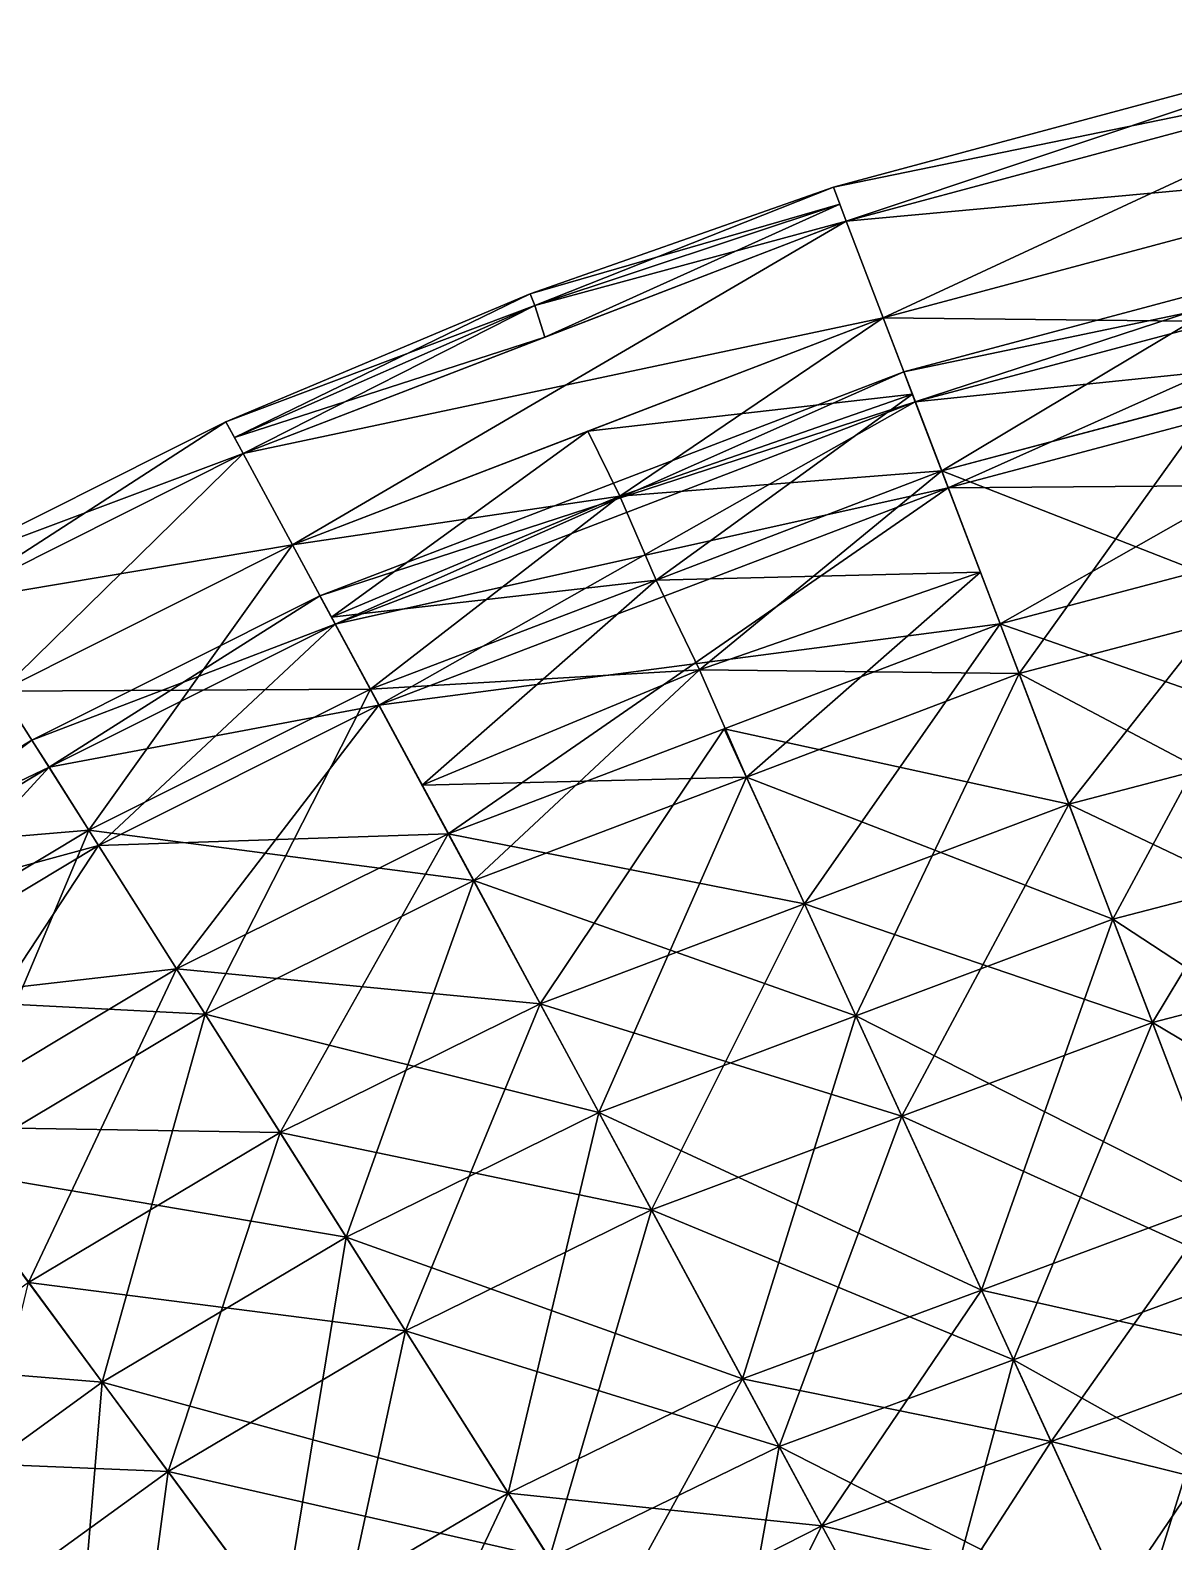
# Model space of a CAD drawing. Extents: x -3.6 to 16, y -16 to 3.6.
# Drawn here: x 0.928 to 3.23, y 0.225 to 3.268 of the extents above; entities that cross this region are included whole.
import ezdxf

# ---------------------------------------------------------------- set-up
doc = ezdxf.new("R2010")
doc.units = 0

msp = doc.modelspace()

# ---------------------------------------------------------------- linework, layer by layer
at = {"layer": 'PipeA_Bend900', "color": 1}
for points in [[(3.7223, 3.2681), (2.5447, 2.9518), (3.7401, 3.1976, 0.7255)], [(2.5447, 2.9518), (3.7223, 3.2681), (2.5707, 2.8839, -0.7255)], [(3.7401, 3.1976, -0.7255), (2.5707, 2.8839, -0.7255), (3.7223, 3.2681)], [(2.5707, 2.8839, 0.7255), (3.7401, 3.1976, 0.7255), (2.5447, 2.9518)], [(3.7401, 3.1976, 0.7255), (2.5707, 2.8839, 0.7255), (3.7913, 2.9955, 1.4012)], [(2.5707, 2.8839, -0.7255), (3.7401, 3.1976, -0.7255), (2.6451, 2.6891, -1.4012)], [(3.7913, 2.9955, -1.4012), (2.6451, 2.6891, -1.4012), (3.7401, 3.1976, -0.7255)], [(2.6451, 2.6891, 1.4012), (3.7913, 2.9955, 1.4012), (2.5707, 2.8839, 0.7255)], [(3.7913, 2.9955, 1.4012), (2.6451, 2.6891, 1.4012), (3.8722, 2.6758, 2.0127)], [(2.6451, 2.6891, -1.4012), (3.7913, 2.9955, -1.4012), (2.7628, 2.381, -2.0127)], [(3.8722, 2.6758, -2.0127), (2.7628, 2.381, -2.0127), (3.7913, 2.9955, -1.4012)], [(2.5447, 2.9518), (1.934, 2.7373), (2.5577, 2.9179, 0.3628)], [(1.934, 2.7373), (2.5447, 2.9518), (1.9434, 2.7138, -0.3667)], [(2.5577, 2.9179, -0.3627), (1.9434, 2.7138, -0.3667), (2.5447, 2.9518)], [(1.9434, 2.7138, 0.3667), (2.5577, 2.9179, 0.3628), (1.934, 2.7373)], [(2.5577, 2.9179, 0.3628), (1.9434, 2.7138, 0.3667), (2.5707, 2.8839, 0.7255)], [(1.9434, 2.7138, -0.3667), (2.5577, 2.9179, -0.3627), (1.9635, 2.6499, -0.7255)], [(2.5707, 2.8839, -0.7255), (1.9635, 2.6499, -0.7255), (2.5577, 2.9179, -0.3627)], [(2.5707, 2.8839, 0.7255), (1.3562, 2.4159, 0.7255), (2.6451, 2.6891, 1.4012)], [(1.3562, 2.4159, -0.7255), (2.5707, 2.8839, -0.7255), (1.4555, 2.2321, -1.4012)], [(2.6451, 2.6891, -1.4012), (1.4555, 2.2321, -1.4012), (2.5707, 2.8839, -0.7255)], [(1.9635, 2.6499, 0.7255), (2.5707, 2.8839, 0.7255), (1.9434, 2.7138, 0.3667)], [(3.8198, 2.8828), (2.6866, 2.5805), (3.8356, 2.8201, -0.6449)], [(2.6866, 2.5805), (3.8198, 2.8828), (2.7097, 2.5201, 0.6449)], [(3.8356, 2.8201, 0.6449), (2.7097, 2.5201, 0.6449), (3.8198, 2.8828)], [(2.7097, 2.5201, -0.6449), (3.8356, 2.8201, -0.6449), (2.6866, 2.5805)], [(3.8356, 2.8201, -0.6449), (2.7097, 2.5201, -0.6449), (3.8811, 2.6405, -1.2455)], [(2.7097, 2.5201, 0.6449), (3.8356, 2.8201, 0.6449), (2.7758, 2.347, 1.2455)], [(3.8811, 2.6405, 1.2455), (2.7758, 2.347, 1.2455), (3.8356, 2.8201, 0.6449)], [(1.934, 2.7373), (1.3216, 2.48), (1.9434, 2.7138, 0.3667)], [(1.3216, 2.48), (1.934, 2.7373), (1.3389, 2.448, -0.3627)], [(1.3389, 2.448, 0.3628), (1.9434, 2.7138, 0.3667), (1.3216, 2.48)], [(1.9434, 2.7138, -0.3667), (1.3389, 2.448, -0.3627), (1.934, 2.7373)], [(1.9434, 2.7138, 0.3667), (1.3389, 2.448, 0.3628), (1.9635, 2.6499, 0.7255)], [(1.3389, 2.448, -0.3627), (1.9434, 2.7138, -0.3667), (1.3562, 2.4159, -0.7255)], [(1.9635, 2.6499, -0.7255), (1.3562, 2.4159, -0.7255), (1.9434, 2.7138, -0.3667)], [(1.4555, 2.2321, 1.4012), (2.6451, 2.6891, 1.4012), (1.3562, 2.4159, 0.7255)], [(2.6451, 2.6891, 1.4012), (2.0503, 2.4606, 1.4012), (2.704, 2.5351, 1.707)], [(2.0503, 2.4606, -1.4012), (2.6451, 2.6891, -1.4012), (2.1147, 2.33, -1.7136)], [(2.704, 2.5351, -1.7069), (2.1147, 2.33, -1.7136), (2.6451, 2.6891, -1.4012)], [(2.7628, 2.381, 2.0127), (3.8722, 2.6758, 2.0127), (2.6451, 2.6891, 1.4012)], [(1.3562, 2.4159, 0.7255), (1.9635, 2.6499, 0.7255), (1.3389, 2.448, 0.3628)], [(2.7758, 2.347, -1.2455), (3.8811, 2.6405, -1.2455), (2.7097, 2.5201, -0.6449)], [(3.8811, 2.6405, -1.2455), (2.7758, 2.347, -1.2455), (3.953, 2.3563, -1.789)], [(2.7758, 2.347, 1.2455), (3.8811, 2.6405, 1.2455), (2.8805, 2.073, 1.7891)], [(3.953, 2.3563, 1.7891), (2.8805, 2.073, 1.7891), (3.8811, 2.6405, 1.2455)], [(2.6866, 2.5805), (1.5109, 2.1295), (2.7097, 2.5201, -0.6449)], [(1.5109, 2.1295), (2.6866, 2.5805), (1.5416, 2.0725, 0.6449)], [(2.7097, 2.5201, 0.6449), (1.5416, 2.0725, 0.6449), (2.6866, 2.5805)], [(2.1147, 2.33, 1.7137), (2.704, 2.5351, 1.707), (2.0503, 2.4606, 1.4012)], [(2.704, 2.5351, 1.707), (2.1147, 2.33, 1.7137), (2.7628, 2.381, 2.0127)], [(2.1147, 2.33, -1.7136), (2.704, 2.5351, -1.7069), (2.1877, 2.1611, -2.0127)], [(2.7628, 2.381, -2.0127), (2.1877, 2.1611, -2.0127), (2.704, 2.5351, -1.7069)], [(3.3175, 2.5284, 2.0127), (2.7628, 2.381, 2.0127), (3.449, 2.1126, 2.5455)], [(2.7628, 2.381, -2.0127), (3.3175, 2.5284, -2.0127), (2.9187, 1.9728, -2.5454)], [(3.449, 2.1126, -2.5454), (2.9187, 1.9728, -2.5454), (3.3175, 2.5284, -2.0127)], [(1.5416, 2.0725, -0.6449), (2.7097, 2.5201, -0.6449), (1.5109, 2.1295)], [(2.7097, 2.5201, -0.6449), (1.5416, 2.0725, -0.6449), (2.7758, 2.347, -1.2455)], [(1.5416, 2.0725, 0.6449), (2.7097, 2.5201, 0.6449), (1.6298, 1.9091, 1.2455)], [(2.7758, 2.347, 1.2455), (1.6298, 1.9091, 1.2455), (2.7097, 2.5201, 0.6449)], [(1.3216, 2.48), (0.7176, 2.176), (1.3562, 2.4159, 0.7255)], [(0.7176, 2.176), (1.3216, 2.48), (0.7566, 2.1144, -0.7255)], [(1.3562, 2.4159, -0.7255), (0.7566, 2.1144, -0.7255), (1.3216, 2.48)], [(2.0503, 2.4606, 1.4012), (1.4555, 2.2321, 1.4012), (2.1147, 2.33, 1.7137)], [(1.4555, 2.2321, -1.4012), (2.0503, 2.4606, -1.4012), (1.534, 2.0866, -1.7069)], [(2.1147, 2.33, -1.7136), (1.534, 2.0866, -1.7069), (2.0503, 2.4606, -1.4012)], [(0.7566, 2.1144, 0.7255), (1.3562, 2.4159, 0.7255), (0.7176, 2.176)], [(1.3562, 2.4159, 0.7255), (0.7566, 2.1144, 0.7255), (1.4555, 2.2321, 1.4012)], [(0.7566, 2.1144, -0.7255), (1.3562, 2.4159, -0.7255), (0.8685, 1.9376, -1.4012)], [(1.4555, 2.2321, -1.4012), (0.8685, 1.9376, -1.4012), (1.3562, 2.4159, -0.7255)], [(2.1877, 2.1611, 2.0127), (2.7628, 2.381, 2.0127), (2.1147, 2.33, 1.7137)], [(2.7628, 2.381, 2.0127), (2.1877, 2.1611, 2.0127), (2.8408, 2.1769, 2.2791)], [(2.1877, 2.1611, -2.0127), (2.7628, 2.381, -2.0127), (2.2749, 1.9805, -2.2871)], [(2.8408, 2.1769, -2.2791), (2.2749, 1.9805, -2.2871), (2.7628, 2.381, -2.0127)], [(2.9187, 1.9728, 2.5455), (3.449, 2.1126, 2.5455), (2.7628, 2.381, 2.0127)], [(1.6298, 1.9091, -1.2455), (2.7758, 2.347, -1.2455), (1.5416, 2.0725, -0.6449)], [(2.7758, 2.347, -1.2455), (1.6298, 1.9091, -1.2455), (2.8805, 2.073, -1.789)], [(1.6298, 1.9091, 1.2455), (2.7758, 2.347, 1.2455), (1.7694, 1.6505, 1.7891)], [(2.8805, 2.073, 1.7891), (1.7694, 1.6505, 1.7891), (2.7758, 2.347, 1.2455)], [(2.8805, 2.073, -1.789), (3.953, 2.3563, -1.789), (2.7758, 2.347, -1.2455)], [(1.534, 2.0866, 1.707), (2.1147, 2.33, 1.7137), (1.4555, 2.2321, 1.4012)], [(2.1147, 2.33, 1.7137), (1.534, 2.0866, 1.707), (2.1877, 2.1611, 2.0127)], [(1.534, 2.0866, -1.7069), (2.1147, 2.33, -1.7136), (1.6125, 1.9412, -2.0127)], [(2.1877, 2.1611, -2.0127), (1.6125, 1.9412, -2.0127), (2.1147, 2.33, -1.7136)], [(0.8685, 1.9376, 1.4012), (1.4555, 2.2321, 1.4012), (0.7566, 2.1144, 0.7255)], [(1.4555, 2.2321, 1.4012), (0.8685, 1.9376, 1.4012), (1.6125, 1.9412, 2.0127)], [(0.8685, 1.9376, -1.4012), (1.4555, 2.2321, -1.4012), (1.0454, 1.6578, -2.0127)], [(1.6125, 1.9412, -2.0127), (1.0454, 1.6578, -2.0127), (1.4555, 2.2321, -1.4012)], [(3.4167, 2.2146, -1.789), (2.8805, 2.073, -1.789), (3.5337, 1.845, -2.2626)], [(2.8805, 2.073, 1.7891), (3.4167, 2.2146, 1.7891), (3.0191, 1.7102, 2.2627)], [(3.5337, 1.845, 2.2627), (3.0191, 1.7102, 2.2627), (3.4167, 2.2146, 1.7891)], [(1.6125, 1.9412, 2.0127), (2.1877, 2.1611, 2.0127), (1.534, 2.0866, 1.707)], [(2.1877, 2.1611, 2.0127), (1.6125, 1.9412, 2.0127), (2.2749, 1.9805, 2.2872)], [(1.6125, 1.9412, -2.0127), (2.1877, 2.1611, -2.0127), (1.7165, 1.7485, -2.2791)], [(2.2749, 1.9805, -2.2871), (1.7165, 1.7485, -2.2791), (2.1877, 2.1611, -2.0127)], [(2.2749, 1.9805, 2.2872), (2.8408, 2.1769, 2.2791), (2.1877, 2.1611, 2.0127)], [(2.8408, 2.1769, 2.2791), (2.2749, 1.9805, 2.2872), (2.9187, 1.9728, 2.5455)], [(2.2749, 1.9805, -2.2871), (2.8408, 2.1769, -2.2791), (2.3696, 1.7644, -2.5454)], [(2.9187, 1.9728, -2.5454), (2.3696, 1.7644, -2.5454), (2.8408, 2.1769, -2.2791)], [(1.5109, 2.1295), (0.9309, 1.8389), (1.5416, 2.0725, -0.6449)], [(0.9309, 1.8389), (1.5109, 2.1295), (0.9655, 1.7841, 0.6449)], [(1.5416, 2.0725, 0.6449), (0.9655, 1.7841, 0.6449), (1.5109, 2.1295)], [(3.449, 2.1126, 2.5455), (2.9187, 1.9728, 2.5455), (3.6085, 1.6086, 2.9851)], [(2.9187, 1.9728, -2.5454), (3.449, 2.1126, -2.5454), (3.1077, 1.4782, -2.985)], [(3.6085, 1.6086, -2.985), (3.1077, 1.4782, -2.985), (3.449, 2.1126, -2.5454)], [(0.9655, 1.7841, -0.6449), (1.5416, 2.0725, -0.6449), (0.9309, 1.8389)], [(1.5416, 2.0725, -0.6449), (0.9655, 1.7841, -0.6449), (1.6298, 1.9091, -1.2455)], [(0.9655, 1.7841, 0.6449), (1.5416, 2.0725, 0.6449), (1.065, 1.627, 1.2455)], [(1.6298, 1.9091, 1.2455), (1.065, 1.627, 1.2455), (1.5416, 2.0725, 0.6449)], [(1.7694, 1.6505, -1.789), (2.8805, 2.073, -1.789), (1.6298, 1.9091, -1.2455)], [(2.8805, 2.073, -1.789), (2.3249, 1.8618, -1.789), (3.0191, 1.7102, -2.2626)], [(2.3249, 1.8618, 1.7891), (2.8805, 2.073, 1.7891), (2.4867, 1.5091, 2.2627)], [(3.0191, 1.7102, 2.2627), (2.4867, 1.5091, 2.2627), (2.8805, 2.073, 1.7891)], [(3.0191, 1.7102, -2.2626), (3.5337, 1.845, -2.2626), (2.8805, 2.073, -1.789)], [(1.7165, 1.7485, 2.2791), (2.2749, 1.9805, 2.2872), (1.6125, 1.9412, 2.0127)], [(2.2749, 1.9805, 2.2872), (1.7165, 1.7485, 2.2791), (2.3696, 1.7644, 2.5455)], [(1.7165, 1.7485, -2.2791), (2.2749, 1.9805, -2.2871), (1.8205, 1.5559, -2.5454)], [(2.3696, 1.7644, -2.5454), (1.8205, 1.5559, -2.5454), (2.2749, 1.9805, -2.2871)], [(2.3696, 1.7644, 2.5455), (2.9187, 1.9728, 2.5455), (2.2749, 1.9805, 2.2872)], [(2.9187, 1.9728, 2.5455), (2.3696, 1.7644, 2.5455), (3.1077, 1.4782, 2.9851)], [(2.3696, 1.7644, -2.5454), (2.9187, 1.9728, -2.5454), (2.5901, 1.2836, -2.985)], [(3.1077, 1.4782, -2.985), (2.5901, 1.2836, -2.985), (2.9187, 1.9728, -2.5454)], [(3.1077, 1.4782, 2.9851), (3.6085, 1.6086, 2.9851), (2.9187, 1.9728, 2.5455)], [(0.8685, 1.9376, 1.4012), (0.2995, 1.5942, 1.4012), (1.0454, 1.6578, 2.0127)], [(1.0454, 1.6578, -2.0127), (0.4962, 1.3274, -2.0127), (0.8685, 1.9376, -1.4012)], [(1.0454, 1.6578, 2.0127), (1.6125, 1.9412, 2.0127), (0.8685, 1.9376, 1.4012)], [(1.6125, 1.9412, 2.0127), (1.0454, 1.6578, 2.0127), (1.8205, 1.5559, 2.5455)], [(1.0454, 1.6578, -2.0127), (1.6125, 1.9412, -2.0127), (1.2798, 1.2873, -2.5454)], [(1.8205, 1.5559, -2.5454), (1.2798, 1.2873, -2.5454), (1.6125, 1.9412, -2.0127)], [(1.065, 1.627, -1.2455), (1.6298, 1.9091, -1.2455), (0.9655, 1.7841, -0.6449)], [(1.6298, 1.9091, -1.2455), (1.065, 1.627, -1.2455), (1.7694, 1.6505, -1.789)], [(1.065, 1.627, 1.2455), (1.6298, 1.9091, 1.2455), (1.2223, 1.3783, 1.7891)], [(1.7694, 1.6505, 1.7891), (1.2223, 1.3783, 1.7891), (1.6298, 1.9091, 1.2455)], [(2.3249, 1.8618, -1.789), (1.7694, 1.6505, -1.789), (2.4867, 1.5091, -2.2626)], [(1.7694, 1.6505, 1.7891), (2.3249, 1.8618, 1.7891), (1.9543, 1.308, 2.2627)], [(2.4867, 1.5091, 2.2627), (1.9543, 1.308, 2.2627), (2.3249, 1.8618, 1.7891)], [(2.4867, 1.5091, -2.2626), (3.0191, 1.7102, -2.2626), (2.3249, 1.8618, -1.789)], [(0.9309, 1.8389), (0.3689, 1.5001), (0.9655, 1.7841, -0.6449)], [(0.3689, 1.5001), (0.9309, 1.8389), (0.4074, 1.4478, 0.6449)], [(0.9655, 1.7841, 0.6449), (0.4074, 1.4478, 0.6449), (0.9309, 1.8389)], [(3.5337, 1.845, -2.2626), (3.0191, 1.7102, -2.2626), (3.6754, 1.397, -2.6534)], [(3.0191, 1.7102, 2.2627), (3.5337, 1.845, 2.2627), (3.1871, 1.2705, 2.6534)], [(3.6754, 1.397, 2.6534), (3.1871, 1.2705, 2.6534), (3.5337, 1.845, 2.2627)], [(0.4074, 1.4478, -0.6449), (0.9655, 1.7841, -0.6449), (0.3689, 1.5001)], [(0.9655, 1.7841, -0.6449), (0.4074, 1.4478, -0.6449), (1.065, 1.627, -1.2455)], [(0.4074, 1.4478, 0.6449), (0.9655, 1.7841, 0.6449), (0.5179, 1.2979, 1.2455)], [(1.065, 1.627, 1.2455), (0.5179, 1.2979, 1.2455), (0.9655, 1.7841, 0.6449)], [(1.8205, 1.5559, 2.5455), (2.3696, 1.7644, 2.5455), (1.7165, 1.7485, 2.2791)], [(2.3696, 1.7644, 2.5455), (1.8205, 1.5559, 2.5455), (2.5901, 1.2836, 2.9851)], [(1.8205, 1.5559, -2.5454), (2.3696, 1.7644, -2.5454), (2.0725, 1.089, -2.985)], [(2.5901, 1.2836, -2.985), (2.0725, 1.089, -2.985), (2.3696, 1.7644, -2.5454)], [(2.5901, 1.2836, 2.9851), (3.1077, 1.4782, 2.9851), (2.3696, 1.7644, 2.5455)], [(3.0191, 1.7102, -2.2626), (2.4867, 1.5091, -2.2626), (3.1871, 1.2705, -2.6534)], [(2.4867, 1.5091, 2.2627), (3.0191, 1.7102, 2.2627), (2.6827, 1.0817, 2.6534)], [(3.1871, 1.2705, 2.6534), (2.6827, 1.0817, 2.6534), (3.0191, 1.7102, 2.2627)], [(3.1871, 1.2705, -2.6534), (3.6754, 1.397, -2.6534), (3.0191, 1.7102, -2.2626)], [(0.4962, 1.3274, 2.0127), (1.0454, 1.6578, 2.0127), (0.2995, 1.5942, 1.4012)], [(1.0454, 1.6578, 2.0127), (0.4962, 1.3274, 2.0127), (1.2798, 1.2873, 2.5455)], [(0.4962, 1.3274, -2.0127), (1.0454, 1.6578, -2.0127), (0.7568, 0.9741, -2.5454)], [(1.2798, 1.2873, -2.5454), (0.7568, 0.9741, -2.5454), (1.0454, 1.6578, -2.0127)], [(1.2798, 1.2873, 2.5455), (1.8205, 1.5559, 2.5455), (1.0454, 1.6578, 2.0127)], [(1.2223, 1.3783, -1.789), (1.7694, 1.6505, -1.789), (1.065, 1.627, -1.2455)], [(1.7694, 1.6505, -1.789), (1.2223, 1.3783, -1.789), (1.9543, 1.308, -2.2626)], [(1.2223, 1.3783, 1.7891), (1.7694, 1.6505, 1.7891), (1.4306, 1.0489, 2.2627)], [(1.9543, 1.308, 2.2627), (1.4306, 1.0489, 2.2627), (1.7694, 1.6505, 1.7891)], [(1.9543, 1.308, -2.2626), (2.4867, 1.5091, -2.2626), (1.7694, 1.6505, -1.789)], [(0.5179, 1.2979, -1.2455), (1.065, 1.627, -1.2455), (0.4074, 1.4478, -0.6449)], [(1.065, 1.627, -1.2455), (0.5179, 1.2979, -1.2455), (1.2223, 1.3783, -1.789)], [(0.5179, 1.2979, 1.2455), (1.065, 1.627, 1.2455), (0.6928, 1.0608, 1.7891)], [(1.2223, 1.3783, 1.7891), (0.6928, 1.0608, 1.7891), (1.065, 1.627, 1.2455)], [(3.6085, 1.6086, 2.9851), (3.1077, 1.4782, 2.9851), (3.7914, 1.0302, 3.317)], [(3.1077, 1.4782, -2.985), (3.6085, 1.6086, -2.985), (3.3246, 0.9104, -3.3169)], [(1.8205, 1.5559, 2.5455), (1.2798, 1.2873, 2.5455), (2.0725, 1.089, 2.9851)], [(1.2798, 1.2873, -2.5454), (1.8205, 1.5559, -2.5454), (1.5638, 0.8383, -2.985)], [(2.0725, 1.089, -2.985), (1.5638, 0.8383, -2.985), (1.8205, 1.5559, -2.5454)], [(2.0725, 1.089, 2.9851), (2.5901, 1.2836, 2.9851), (1.8205, 1.5559, 2.5455)], [(2.4867, 1.5091, -2.2626), (1.9543, 1.308, -2.2626), (2.6827, 1.0817, -2.6534)], [(1.9543, 1.308, 2.2627), (2.4867, 1.5091, 2.2627), (2.1784, 0.893, 2.6534)], [(2.6827, 1.0817, 2.6534), (2.1784, 0.893, 2.6534), (2.4867, 1.5091, 2.2627)], [(2.6827, 1.0817, -2.6534), (3.1871, 1.2705, -2.6534), (2.4867, 1.5091, -2.2626)], [(3.1077, 1.4782, 2.9851), (2.5901, 1.2836, 2.9851), (3.3246, 0.9104, 3.317)], [(2.5901, 1.2836, -2.985), (3.1077, 1.4782, -2.985), (2.8432, 0.7317, -3.3169)], [(3.3246, 0.9104, -3.3169), (2.8432, 0.7317, -3.3169), (3.1077, 1.4782, -2.985)], [(3.3246, 0.9104, 3.317), (3.7914, 1.0302, 3.317), (3.1077, 1.4782, 2.9851)], [(0.6928, 1.0608, -1.789), (1.2223, 1.3783, -1.789), (0.5179, 1.2979, -1.2455)], [(1.2223, 1.3783, -1.789), (0.6928, 1.0608, -1.789), (1.4306, 1.0489, -2.2626)], [(0.6928, 1.0608, 1.7891), (1.2223, 1.3783, 1.7891), (0.9244, 0.7467, 2.2627)], [(1.4306, 1.0489, 2.2627), (0.9244, 0.7467, 2.2627), (1.2223, 1.3783, 1.7891)], [(1.4306, 1.0489, -2.2626), (1.9543, 1.308, -2.2626), (1.2223, 1.3783, -1.789)], [(3.6754, 1.397, -2.6534), (3.1871, 1.2705, -2.6534), (3.838, 0.8829, -2.9484)], [(3.1871, 1.2705, 2.6534), (3.6754, 1.397, 2.6534), (3.3799, 0.7658, 2.9485)], [(0.7568, 0.9741, 2.5455), (1.2798, 1.2873, 2.5455), (0.4962, 1.3274, 2.0127)], [(1.2798, 1.2873, 2.5455), (0.7568, 0.9741, 2.5455), (1.5638, 0.8383, 2.9851)], [(0.7568, 0.9741, -2.5454), (1.2798, 1.2873, -2.5454), (1.0725, 0.5459, -2.985)], [(1.5638, 0.8383, -2.985), (1.0725, 0.5459, -2.985), (1.2798, 1.2873, -2.5454)], [(1.5638, 0.8383, 2.9851), (2.0725, 1.089, 2.9851), (1.2798, 1.2873, 2.5455)], [(1.9543, 1.308, -2.2626), (1.4306, 1.0489, -2.2626), (2.1784, 0.893, -2.6534)], [(1.4306, 1.0489, 2.2627), (1.9543, 1.308, 2.2627), (1.6831, 0.6498, 2.6534)], [(2.1784, 0.893, 2.6534), (1.6831, 0.6498, 2.6534), (1.9543, 1.308, 2.2627)], [(2.1784, 0.893, -2.6534), (2.6827, 1.0817, -2.6534), (1.9543, 1.308, -2.2626)], [(2.5901, 1.2836, 2.9851), (2.0725, 1.089, 2.9851), (2.8432, 0.7317, 3.317)], [(2.0725, 1.089, -2.985), (2.5901, 1.2836, -2.985), (2.3619, 0.5531, -3.3169)], [(2.8432, 0.7317, -3.3169), (2.3619, 0.5531, -3.3169), (2.5901, 1.2836, -2.985)], [(2.8432, 0.7317, 3.317), (3.3246, 0.9104, 3.317), (2.5901, 1.2836, 2.9851)], [(3.1871, 1.2705, -2.6534), (2.6827, 1.0817, -2.6534), (3.3799, 0.7658, -2.9484)], [(2.6827, 1.0817, 2.6534), (3.1871, 1.2705, 2.6534), (2.9077, 0.5912, 2.9485)], [(3.3799, 0.7658, 2.9485), (2.9077, 0.5912, 2.9485), (3.1871, 1.2705, 2.6534)], [(3.3799, 0.7658, -2.9484), (3.838, 0.8829, -2.9484), (3.1871, 1.2705, -2.6534)], [(2.0725, 1.089, 2.9851), (1.5638, 0.8383, 2.9851), (2.3619, 0.5531, 3.317)], [(1.5638, 0.8383, -2.985), (2.0725, 1.089, -2.985), (1.8899, 0.3229, -3.3169)], [(2.3619, 0.5531, -3.3169), (1.8899, 0.3229, -3.3169), (2.0725, 1.089, -2.985)], [(2.3619, 0.5531, 3.317), (2.8432, 0.7317, 3.317), (2.0725, 1.089, 2.9851)], [(2.6827, 1.0817, -2.6534), (2.1784, 0.893, -2.6534), (2.9077, 0.5912, -2.9484)], [(2.1784, 0.893, 2.6534), (2.6827, 1.0817, 2.6534), (2.4355, 0.4166, 2.9485)], [(2.9077, 0.5912, 2.9485), (2.4355, 0.4166, 2.9485), (2.6827, 1.0817, 2.6534)], [(2.9077, 0.5912, -2.9484), (3.3799, 0.7658, -2.9484), (2.6827, 1.0817, -2.6534)], [(0.9244, 0.7467, -2.2626), (1.4306, 1.0489, -2.2626), (0.6928, 1.0608, -1.789)], [(1.4306, 1.0489, -2.2626), (0.9244, 0.7467, -2.2626), (1.6831, 0.6498, -2.6534)], [(0.9244, 0.7467, 2.2627), (1.4306, 1.0489, 2.2627), (1.2051, 0.3661, 2.6534)], [(1.6831, 0.6498, 2.6534), (1.2051, 0.3661, 2.6534), (1.4306, 1.0489, 2.2627)], [(1.6831, 0.6498, -2.6534), (2.1784, 0.893, -2.6534), (1.4306, 1.0489, -2.2626)], [(0.7568, 0.9741, 2.5455), (0.2604, 0.6127, 2.5455), (1.0725, 0.5459, 2.9851)], [(1.0725, 0.5459, -2.985), (0.6073, 0.2085, -2.985), (0.7568, 0.9741, -2.5454)], [(1.0725, 0.5459, 2.9851), (1.5638, 0.8383, 2.9851), (0.7568, 0.9741, 2.5455)], [(2.1784, 0.893, -2.6534), (1.6831, 0.6498, -2.6534), (2.4355, 0.4166, -2.9484)], [(1.6831, 0.6498, 2.6534), (2.1784, 0.893, 2.6534), (1.9729, 0.1916, 2.9485)], [(2.4355, 0.4166, 2.9485), (1.9729, 0.1916, 2.9485), (2.1784, 0.893, 2.6534)], [(2.4355, 0.4166, -2.9484), (2.9077, 0.5912, -2.9484), (2.1784, 0.893, -2.6534)], [(3.3246, 0.9104, 3.317), (2.8432, 0.7317, 3.317), (3.4445, 0.5967, 3.4219)], [(2.8432, 0.7317, -3.3169), (3.3246, 0.9104, -3.3169), (2.9831, 0.4268, -3.4218)], [(3.4445, 0.5967, -3.4218), (2.9831, 0.4268, -3.4218), (3.3246, 0.9104, -3.3169)], [(1.5638, 0.8383, 2.9851), (1.0725, 0.5459, 2.9851), (1.8899, 0.3229, 3.317)], [(1.0725, 0.5459, -2.985), (1.5638, 0.8383, -2.985), (1.435, 0.0544, -3.3169)], [(1.8899, 0.3229, -3.3169), (1.435, 0.0544, -3.3169), (1.5638, 0.8383, -2.985)], [(1.8899, 0.3229, 3.317), (2.3619, 0.5531, 3.317), (1.5638, 0.8383, 2.9851)], [(3.3799, 0.7658, -2.9484), (2.9077, 0.5912, -2.9484), (3.5929, 0.2081, -3.1349)], [(2.9077, 0.5912, 2.9485), (3.3799, 0.7658, 2.9485), (3.1563, 0.0492, 3.1349)], [(3.5929, 0.2081, 3.1349), (3.1563, 0.0492, 3.1349), (3.3799, 0.7658, 2.9485)], [(0.9244, 0.7467, -2.2626), (0.4446, 0.3981, -2.2626), (1.2051, 0.3661, -2.6534)], [(1.2051, 0.3661, 2.6534), (0.7529, 0.0389, 2.6534), (0.9244, 0.7467, 2.2627)], [(1.2051, 0.3661, -2.6534), (1.6831, 0.6498, -2.6534), (0.9244, 0.7467, -2.2626)], [(2.8432, 0.7317, 3.317), (2.3619, 0.5531, 3.317), (2.9831, 0.4268, 3.4219)], [(2.3619, 0.5531, -3.3169), (2.8432, 0.7317, -3.3169), (2.5217, 0.257, -3.4218)], [(2.9831, 0.4268, -3.4218), (2.5217, 0.257, -3.4218), (2.8432, 0.7317, -3.3169)], [(2.9831, 0.4268, 3.4219), (3.4445, 0.5967, 3.4219), (2.8432, 0.7317, 3.317)], [(1.6831, 0.6498, -2.6534), (1.2051, 0.3661, -2.6534), (1.9729, 0.1916, -2.9484)], [(1.2051, 0.3661, 2.6534), (1.6831, 0.6498, 2.6534), (1.5273, -0.0708, 2.9485)], [(1.9729, 0.1916, 2.9485), (1.5273, -0.0708, 2.9485), (1.6831, 0.6498, 2.6534)], [(1.9729, 0.1916, -2.9484), (2.4355, 0.4166, -2.9484), (1.6831, 0.6498, -2.6534)], [(0.6073, 0.2085, 2.9851), (1.0725, 0.5459, 2.9851), (0.2604, 0.6127, 2.5455)], [(2.9077, 0.5912, -2.9484), (2.4355, 0.4166, -2.9484), (3.1563, 0.0492, -3.1349)], [(2.4355, 0.4166, 2.9485), (2.9077, 0.5912, 2.9485), (2.7197, -0.1098, 3.1349)], [(3.1563, 0.0492, 3.1349), (2.7197, -0.1098, 3.1349), (2.9077, 0.5912, 2.9485)], [(3.1563, 0.0492, -3.1349), (3.5929, 0.2081, -3.1349), (2.9077, 0.5912, -2.9484)], [(3.4445, 0.5967, 3.4219), (2.9831, 0.4268, 3.4219), (3.5643, 0.283, 3.5268)], [(2.9831, 0.4268, -3.4218), (3.4445, 0.5967, -3.4218), (3.1229, 0.1219, -3.5267)], [(3.5643, 0.283, -3.5267), (3.1229, 0.1219, -3.5267), (3.4445, 0.5967, -3.4218)], [(2.3619, 0.5531, 3.317), (1.8899, 0.3229, 3.317), (2.5217, 0.257, 3.4219)], [(1.8899, 0.3229, -3.3169), (2.3619, 0.5531, -3.3169), (2.0742, 0.0295, -3.4218)], [(2.5217, 0.257, -3.4218), (2.0742, 0.0295, -3.4218), (2.3619, 0.5531, -3.3169)], [(2.5217, 0.257, 3.4219), (2.9831, 0.4268, 3.4219), (2.3619, 0.5531, 3.317)], [(1.0725, 0.5459, 2.9851), (0.6073, 0.2085, 2.9851), (1.435, 0.0544, 3.317)], [(0.6073, 0.2085, -2.985), (1.0725, 0.5459, -2.985), (1.0053, -0.2553, -3.3169)], [(1.435, 0.0544, -3.3169), (1.0053, -0.2553, -3.3169), (1.0725, 0.5459, -2.985)], [(1.435, 0.0544, 3.317), (1.8899, 0.3229, 3.317), (1.0725, 0.5459, 2.9851)], [(2.9831, 0.4268, 3.4219), (2.5217, 0.257, 3.4219), (3.1229, 0.1219, 3.5268)], [(2.5217, 0.257, -3.4218), (2.9831, 0.4268, -3.4218), (2.6816, -0.0392, -3.5267)], [(3.1229, 0.1219, -3.5267), (2.6816, -0.0392, -3.5267), (2.9831, 0.4268, -3.4218)], [(3.1229, 0.1219, 3.5268), (3.5643, 0.283, 3.5268), (2.9831, 0.4268, 3.4219)], [(0.7529, 0.0389, -2.6534), (1.2051, 0.3661, -2.6534), (0.4446, 0.3981, -2.2626)], [(2.4355, 0.4166, -2.9484), (1.9729, 0.1916, -2.9484), (2.7197, -0.1098, -3.1349)], [(1.9729, 0.1916, 2.9485), (2.4355, 0.4166, 2.9485), (2.3015, -0.3317, 3.1349)], [(2.7197, -0.1098, 3.1349), (2.3015, -0.3317, 3.1349), (2.4355, 0.4166, 2.9485)], [(2.7197, -0.1098, -3.1349), (3.1563, 0.0492, -3.1349), (2.4355, 0.4166, -2.9484)], [(1.2051, 0.3661, -2.6534), (0.7529, 0.0389, -2.6534), (1.5273, -0.0708, -2.9484)], [(0.7529, 0.0389, 2.6534), (1.2051, 0.3661, 2.6534), (1.1067, -0.3735, 2.9485)], [(1.5273, -0.0708, 2.9485), (1.1067, -0.3735, 2.9485), (1.2051, 0.3661, 2.6534)], [(1.5273, -0.0708, -2.9484), (1.9729, 0.1916, -2.9484), (1.2051, 0.3661, -2.6534)], [(1.8899, 0.3229, 3.317), (1.435, 0.0544, 3.317), (2.0742, 0.0295, 3.4219)], [(1.435, 0.0544, -3.3169), (1.8899, 0.3229, -3.3169), (1.6352, -0.2172, -3.4218)], [(2.0742, 0.0295, -3.4218), (1.6352, -0.2172, -3.4218), (1.8899, 0.3229, -3.3169)], [(2.0742, 0.0295, 3.4219), (2.5217, 0.257, 3.4219), (1.8899, 0.3229, 3.317)], [(3.5643, 0.283, 3.5268), (3.1229, 0.1219, 3.5268), (3.693, -0.0538, 3.5633)], [(3.1229, 0.1219, -3.5267), (3.5643, 0.283, -3.5267), (3.2731, -0.2054, -3.5632)], [(2.5217, 0.257, 3.4219), (2.0742, 0.0295, 3.4219), (2.6816, -0.0392, 3.5268)], [(2.0742, 0.0295, -3.4218), (2.5217, 0.257, -3.4218), (2.2585, -0.2639, -3.5267)], [(2.6816, -0.0392, -3.5267), (2.2585, -0.2639, -3.5267), (2.5217, 0.257, -3.4218)], [(2.6816, -0.0392, 3.5268), (3.1229, 0.1219, 3.5268), (2.5217, 0.257, 3.4219)]]:
    msp.add_3dface(points, dxfattribs=at)

doc.saveas('drawing.dxf')
